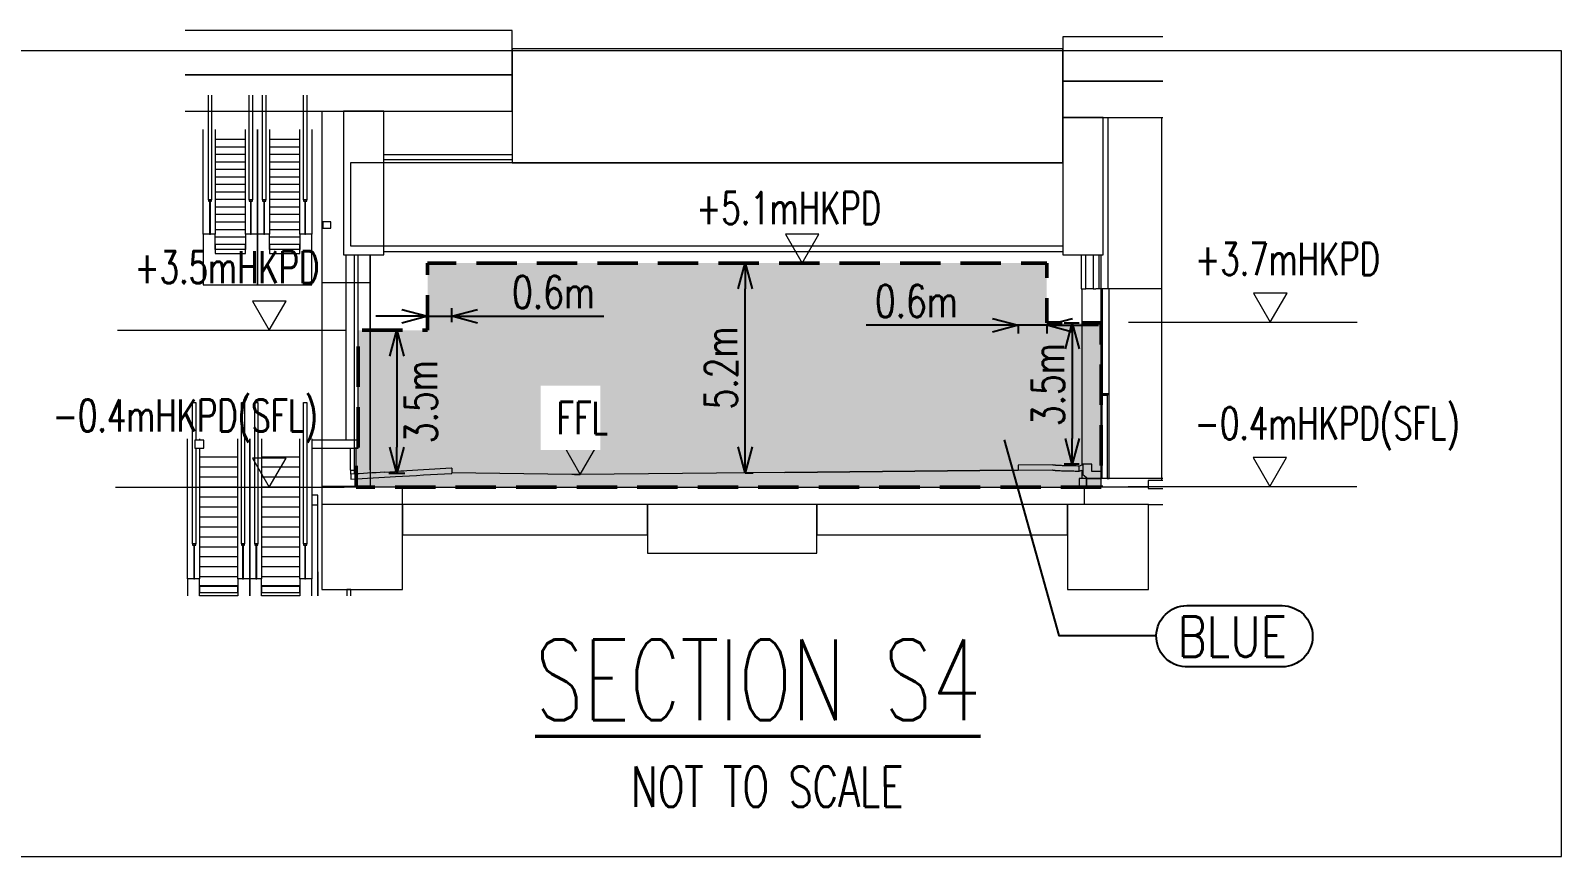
# Model space of a CAD drawing. Header units: millimetres. Extents: x 829698 to 839067, y 817400 to 823544.
# Drawn here: x 836071.2 to 836450.6, y 819502.7 to 819707.3 of the extents above; entities that cross this region are included whole.
import ezdxf

# ---------------------------------------------------------------- set-up
doc = ezdxf.new("R2010")
doc.units = ezdxf.units.MM
doc.linetypes.add('DASHED2', pattern=[0.375, 0.25, -0.125])
for name, color, linetype, lineweight in [('01-feature', 8, 'Continuous', 13), ('01-occup', 7, 'DASHED2', 50), ('01-txt', 7, 'Continuous', 20), ('02-txt', 7, 'Continuous', 25)]:
    doc.layers.add(name, color=color, linetype=linetype, lineweight=lineweight)
doc.layers.add('01-hatch', color=7, linetype='Continuous', lineweight=0, true_color=0xa8def7)
doc.styles.add('ROMANS', font='romans.shx', dxfattribs={"width": 0.75})
doc.styles.add('romas0.7', font='romans.shx', dxfattribs={"width": 0.7})
doc.styles.get("Standard").update_dxf_attribs({"font": 'arial.ttf'})
doc.dimstyles.new('ISO-25', dxfattribs={"dimtxt": 2.5, "dimasz": 2.5, "dimexe": 1.25, "dimexo": 0.625, "dimtad": 1, "dimtxsty": 'Standard', "dimcen": 2.5, "dimadec": 0, "dimazin": 0, "dimtfac": 1, "dimtmove": 0, "dimatfit": 3, "dimfxl": 1, "dimarcsym": 0})

# ---------------------------------------------------------------- blocks, each defined once
blk = doc.blocks.new('_Open30')
at = {"color": 0, "linetype": 'ByBlock', "lineweight": -2}
for p, q in [((-1, 0.268), (0, 0)), ((0, 0), (-1, -0.268)), ((0, 0), (-1, 0))]:
    blk.add_line(p, q, dxfattribs=at)
blk = doc.blocks.new('*D52')
at = {"layer": '01-txt', "color": 0, "lineweight": -2, "transparency": 16777216}
for p, q in [((836161.96, 819633.08), (836159.96, 819633.08)), ((836161.96, 819626.68), (836161.96, 819604.12)), ((836159.96, 819597.72), (836163.96, 819597.72))]:
    blk.add_line(p, q, dxfattribs=at)
at = {"layer": 'Defpoints', "color": 0, "transparency": 16777216}
for p in [(836161.96, 819633.08), (836143.4, 819597.72), (836161.96, 819597.72)]:
    blk.add_point(p, dxfattribs=at)
at = {"layer": '01-txt', "color": 0, "lineweight": -2, "transparency": 16777216, "xscale": 6.4, "yscale": 6.4, "zscale": 6.4}
for p, rotation in [((836161.96, 819633.08), 90), ((836161.96, 819597.72), 270)]:
    blk.add_blockref('_Open30', p, dxfattribs=dict(at, rotation=rotation))
at = {"layer": '01-txt', "color": 0, "lineweight": 20, "transparency": 16777216, "insert": (836167.96, 819615.4), "char_height": 8, "attachment_point": 5, "rotation": 90, "style": 'ROMANS'}
blk.add_mtext('3.5m', dxfattribs=at)
blk = doc.blocks.new('*D53')
at = {"layer": '01-txt', "color": 0, "lineweight": -2, "transparency": 16777216}
for p, q in [((836169.61, 819635.08), (836169.61, 819638.55)), ((836175.58, 819635.08), (836175.58, 819638.55)), ((836163.21, 819636.55), (836156.81, 819636.55)), ((836169.61, 819636.55), (836175.58, 819636.55)), ((836181.98, 819636.55), (836213.24, 819636.55))]:
    blk.add_line(p, q, dxfattribs=at)
at = {"layer": 'Defpoints', "color": 0, "transparency": 16777216}
for p in [(836175.58, 819636.55), (836169.61, 819633.08), (836175.58, 819633.08)]:
    blk.add_point(p, dxfattribs=at)
at = {"layer": '01-txt', "color": 0, "lineweight": -2, "transparency": 16777216, "xscale": 6.4, "yscale": 6.4, "zscale": 6.4}
blk.add_blockref('_Open30', (836169.61, 819636.55), dxfattribs=at)
at = {"layer": '01-txt', "color": 0, "lineweight": -2, "transparency": 16777216, "xscale": 6.4, "yscale": 6.4, "zscale": 6.4, "rotation": 180}
blk.add_blockref('_Open30', (836175.58, 819636.55), dxfattribs=at)
at = {"layer": '01-txt', "color": 0, "lineweight": 20, "transparency": 16777216, "insert": (836200.81, 819642.55), "char_height": 8, "attachment_point": 5, "style": 'ROMANS'}
blk.add_mtext('0.6m', dxfattribs=at)
blk = doc.blocks.new('*D54')
at = {"layer": '01-txt', "color": 0, "lineweight": -2, "transparency": 16777216}
for p, q in [((836248.3, 819649.74), (836250.3, 819649.74)), ((836248.3, 819604.18), (836248.3, 819643.34)), ((836248.3, 819597.78), (836250.3, 819597.78))]:
    blk.add_line(p, q, dxfattribs=at)
at = {"layer": 'Defpoints', "color": 0, "transparency": 16777216}
for p in [(836247.83, 819649.74), (836248.3, 819649.74), (836247.7, 819597.78)]:
    blk.add_point(p, dxfattribs=at)
at = {"layer": '01-txt', "color": 0, "lineweight": -2, "transparency": 16777216, "xscale": 6.4, "yscale": 6.4, "zscale": 6.4}
for p, rotation in [((836248.3, 819649.74), 90), ((836248.3, 819597.78), 270)]:
    blk.add_blockref('_Open30', p, dxfattribs=dict(at, rotation=rotation))
at = {"layer": '01-txt', "color": 0, "lineweight": 20, "transparency": 16777216, "insert": (836242.3, 819623.76), "char_height": 8, "attachment_point": 5, "rotation": 90, "style": 'ROMANS'}
blk.add_mtext('5.2m', dxfattribs=at)
blk = doc.blocks.new('*D55')
at = {"layer": '01-txt', "color": 0, "lineweight": -2, "transparency": 16777216}
for p, q in [((836309.57, 819634.32), (836278.31, 819634.32)), ((836315.97, 819634.32), (836315.97, 819632.32)), ((836323.02, 819634.32), (836315.97, 819634.32)), ((836323.02, 819634.32), (836323.02, 819632.32)), ((836329.42, 819634.32), (836335.82, 819634.32))]:
    blk.add_line(p, q, dxfattribs=at)
at = {"layer": 'Defpoints', "color": 0, "transparency": 16777216}
for p in [(836315.97, 819634.89), (836323.02, 819634.89), (836315.97, 819634.32)]:
    blk.add_point(p, dxfattribs=at)
at = {"layer": '01-txt', "color": 0, "lineweight": -2, "transparency": 16777216, "xscale": 6.4, "yscale": 6.4, "zscale": 6.4}
blk.add_blockref('_Open30', (836315.97, 819634.32), dxfattribs=at)
at = {"layer": '01-txt', "color": 0, "lineweight": -2, "transparency": 16777216, "xscale": 6.4, "yscale": 6.4, "zscale": 6.4, "rotation": 180}
blk.add_blockref('_Open30', (836323.02, 819634.32), dxfattribs=at)
at = {"layer": '01-txt', "color": 0, "lineweight": 20, "transparency": 16777216, "insert": (836290.74, 819640.32), "char_height": 8, "attachment_point": 5, "style": 'ROMANS'}
blk.add_mtext('0.6m', dxfattribs=at)
blk = doc.blocks.new('*D56')
at = {"layer": '01-txt', "color": 0, "lineweight": -2, "transparency": 16777216}
for p, q in [((836331.1, 819634.89), (836327.37, 819634.89)), ((836329.37, 819628.49), (836329.37, 819606.29)), ((836331.1, 819599.89), (836327.37, 819599.89))]:
    blk.add_line(p, q, dxfattribs=at)
at = {"layer": 'Defpoints', "color": 0, "transparency": 16777216}
for p in [(836333.1, 819634.89), (836329.37, 819599.89), (836333.1, 819599.89)]:
    blk.add_point(p, dxfattribs=at)
at = {"layer": '01-txt', "color": 0, "lineweight": -2, "transparency": 16777216, "xscale": 6.4, "yscale": 6.4, "zscale": 6.4}
for p, rotation in [((836329.37, 819634.89), 90), ((836329.37, 819599.89), 270)]:
    blk.add_blockref('_Open30', p, dxfattribs=dict(at, rotation=rotation))
at = {"layer": '01-txt', "color": 0, "lineweight": 20, "transparency": 16777216, "insert": (836323.37, 819619.63), "char_height": 8, "attachment_point": 5, "rotation": 90, "style": 'ROMANS'}
blk.add_mtext('3.5m', dxfattribs=at)

msp = doc.modelspace()

# ---------------------------------------------------------------- hatches: boundary and pattern name
at = {"layer": '01-hatch'}
h = msp.add_hatch(color=256, dxfattribs=at)
h.dxf.hatch_style = 1
h.paths.add_polyline_path([(836336.545, 819594.194), (836151.892, 819594.194), (836151.892, 819603.894), (836152.394, 819603.894), (836152.394, 819633.076), (836169.606, 819633.076), (836169.606, 819649.742), (836323.02, 819649.742), (836323.02, 819634.894), (836336.545, 819634.894)])

# ---------------------------------------------------------------- linework, layer by layer
at = {"layer": '01-feature'}
for p, q in [((836190.564, 819707.329), (836109.486, 819707.329)), ((836190.564, 819696.335), (836190.564, 819707.329)), ((836326.994, 819702.831), (836190.564, 819702.831)), ((836190.564, 819702.831), (836190.564, 819674.535)), ((836326.994, 819674.535), (836326.994, 819702.831)), ((836326.995, 819705.829), (836326.995, 819694.836)), ((836351.823, 819705.829), (836326.995, 819705.829)), ((836109.486, 819696.335), (836190.564, 819696.335)), ((836190.564, 819696.335), (836109.486, 819696.335)), ((836190.564, 819687.34), (836190.564, 819696.335)), ((836351.823, 819694.836), (836326.995, 819694.836)), ((836326.995, 819694.836), (836326.995, 819685.841)), ((836326.995, 819694.836), (836351.823, 819694.836)), ((836115.265, 819665.431, 0), (836115.265, 819691.366, 0)), ((836116.064, 819691.366, 0), (836116.064, 819665.431, 0)), ((836125.409, 819665.431, 0), (836125.409, 819691.366, 0)), ((836126.208, 819691.366, 0), (836126.208, 819665.431, 0)), ((836128.707, 819665.431), (836128.707, 819691.366)), ((836129.506, 819691.366), (836129.506, 819665.431)), ((836138.851, 819665.431), (836138.851, 819691.366)), ((836139.651, 819691.366), (836139.651, 819665.431)), ((836109.486, 819687.34), (836190.564, 819687.34)), ((836143.399, 819687.34), (836143.399, 819644.865)), ((836158.779, 819687.34), (836148.785, 819687.34)), ((836148.785, 819687.34), (836148.785, 819651.741)), ((836158.779, 819651.741), (836158.779, 819687.34)), ((836326.994, 819685.841), (836326.994, 819651.741)), ((836336.989, 819685.841), (836326.994, 819685.841)), ((836326.995, 819685.841), (836351.823, 819685.841)), ((836336.989, 819651.741), (836336.989, 819685.841)), ((836338.166, 819685.841), (836338.166, 819643.365)), ((836338.262, 819643.365), (836338.262, 819685.841)), ((836351.447, 819685.841), (836351.447, 819643.365)), ((836114.015, 819656.915, 0), (836114.015, 819682.81, 0)), ((836116.974, 819682.81, 0), (836116.974, 819656.915, 0)), ((836116.974, 819680.404, 0), (836124.499, 819680.404, 0)), ((836124.499, 819656.915, 0), (836124.499, 819682.81, 0)), ((836127.458, 819656.915), (836127.458, 819682.81)), ((836127.458, 819682.81, 0), (836127.458, 819656.915, 0)), ((836130.416, 819682.81), (836130.416, 819656.915)), ((836130.416, 819680.404), (836137.941, 819680.404)), ((836137.941, 819656.915), (836137.941, 819682.81)), ((836140.9, 819682.81), (836140.9, 819656.915)), ((836116.974, 819678.545, 0), (836124.499, 819678.545, 0)), ((836116.974, 819676.686, 0), (836124.499, 819676.686, 0)), ((836130.416, 819678.545), (836137.941, 819678.545)), ((836130.416, 819676.686), (836137.941, 819676.686)), ((836158.779, 819676.64), (836190.564, 819676.64)), ((836116.974, 819674.827, 0), (836124.499, 819674.827, 0)), ((836116.974, 819672.968, 0), (836124.499, 819672.968, 0)), ((836130.416, 819674.827), (836137.941, 819674.827)), ((836130.416, 819672.968), (836137.941, 819672.968)), ((836190.564, 819674.535), (836150.469, 819674.535)), ((836150.469, 819674.535), (836150.469, 819654.047)), ((836158.779, 819675.415), (836190.564, 819675.415)), ((836326.994, 819674.535), (836190.564, 819674.535)), ((836190.564, 819674.535), (836326.994, 819674.535)), ((836327.121, 819674.535), (836326.994, 819674.535)), ((836327.121, 819654.047), (836327.121, 819674.535)), ((836116.974, 819671.109, 0), (836124.499, 819671.109, 0)), ((836116.974, 819669.251, 0), (836124.499, 819669.251, 0)), ((836130.416, 819671.109), (836137.941, 819671.109)), ((836130.416, 819669.251), (836137.941, 819669.251)), ((836115.265, 819665.431, 0), (836115.265, 819665.099, 0)), ((836116.064, 819665.431, 0), (836115.265, 819665.431, 0)), ((836115.265, 819665.099, 0), (836116.064, 819665.099, 0)), ((836115.764, 819665.099, 0), (836115.564, 819665.099, 0)), ((836115.564, 819665.099, 0), (836115.564, 819656.915, 0)), ((836115.764, 819656.915, 0), (836115.764, 819665.099, 0)), ((836116.064, 819665.099, 0), (836116.064, 819665.431, 0)), ((836116.974, 819667.392, 0), (836124.499, 819667.392, 0)), ((836116.974, 819665.533, 0), (836124.499, 819665.533, 0)), ((836125.409, 819665.431, 0), (836125.409, 819665.099, 0)), ((836126.208, 819665.431, 0), (836125.409, 819665.431, 0)), ((836125.409, 819665.099, 0), (836126.208, 819665.099, 0)), ((836125.709, 819665.099, 0), (836125.709, 819656.915, 0)), ((836125.908, 819665.099, 0), (836125.709, 819665.099, 0)), ((836125.908, 819656.915, 0), (836125.908, 819665.099, 0)), ((836126.208, 819665.099, 0), (836126.208, 819665.431, 0)), ((836129.506, 819665.431), (836128.707, 819665.431)), ((836128.707, 819665.431), (836128.707, 819665.099)), ((836128.707, 819665.099), (836129.506, 819665.099)), ((836129.207, 819665.099), (836129.007, 819665.099)), ((836129.007, 819665.099), (836129.007, 819656.915)), ((836129.207, 819656.915), (836129.207, 819665.099)), ((836129.506, 819665.099), (836129.506, 819665.431)), ((836130.416, 819667.392), (836137.941, 819667.392)), ((836130.416, 819665.533), (836137.941, 819665.533)), ((836138.851, 819665.431), (836138.851, 819665.099)), ((836139.651, 819665.431), (836138.851, 819665.431)), ((836138.851, 819665.099), (836139.651, 819665.099)), ((836139.351, 819665.099), (836139.151, 819665.099)), ((836139.151, 819665.099), (836139.151, 819656.915)), ((836139.351, 819656.915), (836139.351, 819665.099)), ((836139.651, 819665.099), (836139.651, 819665.431)), ((836116.974, 819663.674, 0), (836124.499, 819663.674, 0)), ((836116.974, 819661.815, 0), (836124.499, 819661.815, 0)), ((836130.416, 819663.674), (836137.941, 819663.674)), ((836130.416, 819661.815), (836137.941, 819661.815)), ((836116.974, 819659.956, 0), (836124.499, 819659.956, 0)), ((836116.974, 819658.097, 0), (836124.499, 819658.097, 0)), ((836130.416, 819659.956), (836137.941, 819659.956)), ((836130.416, 819658.097), (836137.941, 819658.097)), ((836143.599, 819659.956), (836143.599, 819658.357)), ((836145.597, 819659.956), (836143.599, 819659.956)), ((836143.599, 819658.357), (836145.597, 819658.357)), ((836145.597, 819658.357), (836145.597, 819659.956)), ((836116.974, 819656.915, 0), (836114.015, 819656.915, 0)), ((836114.015, 819656.915, 0), (836114.015, 819644.359, 0)), ((836115.564, 819656.915, 0), (836115.764, 819656.915, 0)), ((836116.974, 819653.061, 0), (836116.974, 819656.915, 0)), ((836116.974, 819656.238, 0), (836124.499, 819656.238, 0)), ((836124.499, 819654.379, 0), (836116.974, 819654.379, 0)), ((836116.974, 819654.379, 0), (836116.974, 819652.08, 0)), ((836124.499, 819656.915, 0), (836124.499, 819653.061, 0)), ((836127.458, 819656.915, 0), (836124.499, 819656.915, 0)), ((836124.499, 819652.08, 0), (836124.499, 819654.379, 0)), ((836125.709, 819656.915, 0), (836125.908, 819656.915, 0)), ((836130.416, 819656.915), (836127.458, 819656.915)), ((836127.458, 819656.915), (836127.458, 819644.359)), ((836127.458, 819644.359, 0), (836127.458, 819656.915, 0)), ((836129.007, 819656.915), (836129.207, 819656.915)), ((836130.416, 819653.061), (836130.416, 819656.915)), ((836130.416, 819656.238), (836137.941, 819656.238)), ((836130.416, 819654.379), (836130.416, 819652.08)), ((836137.941, 819654.379), (836130.416, 819654.379)), ((836140.9, 819656.915), (836137.941, 819656.915)), ((836137.941, 819656.915), (836137.941, 819653.061)), ((836137.941, 819652.08), (836137.941, 819654.379)), ((836139.151, 819656.915), (836139.351, 819656.915)), ((836140.9, 819644.359), (836140.9, 819656.915)), ((836150.469, 819654.047), (836327.121, 819654.047)), ((836124.499, 819653.061, 0), (836116.974, 819653.061, 0)), ((836116.974, 819652.08, 0), (836124.499, 819652.08, 0)), ((836137.941, 819653.061), (836130.416, 819653.061)), ((836130.416, 819652.08), (836137.941, 819652.08)), ((836148.785, 819651.741), (836158.779, 819651.741)), ((836149.395, 819605.887), (836149.395, 819651.741)), ((836151.395, 819651.741), (836151.395, 819603.888)), ((836152.394, 819603.888), (836152.394, 819651.741)), ((836155.392, 819598.522), (836155.392, 819651.741)), ((836155.392, 819651.741), (836155.392, 819644.865)), ((836326.994, 819652.548), (836158.779, 819652.548)), ((836326.994, 819651.741), (836336.989, 819651.741)), ((836331.552, 819651.741), (836331.552, 819643.365)), ((836332.729, 819643.365), (836332.729, 819651.741)), ((836334.52, 819651.741), (836334.52, 819643.365)), ((836335.996, 819643.365), (836335.996, 819651.741)), ((836336.455, 819651.741), (836336.455, 819643.365)), ((836114.015, 819644.359, 0), (836127.458, 819644.359, 0)), ((836127.458, 819644.359), (836140.9, 819644.359)), ((836143.399, 819644.865), (836143.399, 819594.394)), ((836155.392, 819644.865), (836143.399, 819644.865)), ((836155.392, 819644.865), (836155.392, 819594.394)), ((836331.552, 819643.365), (836332.054, 819643.365)), ((836331.743, 819643.365), (836331.743, 819599.67)), ((836332.054, 819643.365), (836332.729, 819643.365)), ((836334.52, 819643.365), (836332.729, 819643.365)), ((836334.52, 819643.365), (836335.167, 819643.365)), ((836336.736, 819643.365), (836335.167, 819643.365)), ((836336.438, 819643.365), (836336.438, 819594.194)), ((836351.43, 819643.365), (836336.438, 819643.365)), ((836338.535, 819643.365), (836336.736, 819643.365)), ((836336.736, 819643.365), (836336.736, 819617.38)), ((836351.446, 819643.365), (836338.535, 819643.365)), ((836338.535, 819617.38), (836338.535, 819643.365)), ((836351.447, 819643.365), (836351.43, 819643.365)), ((836351.43, 819643.365), (836351.43, 819595.893)), ((836336.736, 819617.38), (836338.535, 819617.38)), ((836336.736, 819617.38), (836336.736, 819616.981)), ((836338.535, 819617.38), (836336.736, 819617.38)), ((836336.736, 819596.393), (836336.736, 819616.981)), ((836336.736, 819616.981), (836338.035, 819616.981)), ((836338.035, 819617.181), (836338.035, 819596.393)), ((836338.535, 819617.181), (836338.035, 819617.181)), ((836338.035, 819616.981), (836338.035, 819617.181)), ((836338.035, 819617.181), (836338.535, 819617.181)), ((836338.535, 819617.181), (836338.535, 819617.38)), ((836338.535, 819596.393), (836338.535, 819617.181)), ((836111.369, 819580.18), (836111.369, 819615.224)), ((836111.369, 819615.224), (836112.169, 819615.224)), ((836112.169, 819615.224), (836112.169, 819605.887)), ((836123.462, 819580.18), (836123.462, 819615.224)), ((836123.462, 819615.224), (836124.262, 819615.224)), ((836124.262, 819615.224), (836124.262, 819580.18)), ((836126.76, 819615.224), (836126.76, 819615.231)), ((836126.76, 819580.18), (836126.76, 819615.224)), ((836126.76, 819615.224), (836127.56, 819615.224)), ((836127.56, 819615.231), (836127.56, 819615.224)), ((836127.56, 819615.224), (836127.56, 819580.18)), ((836138.853, 819615.224), (836138.853, 819615.231)), ((836138.853, 819615.224), (836139.653, 819615.224)), ((836138.853, 819580.18), (836138.853, 819615.224)), ((836139.653, 819615.231), (836139.653, 819615.224)), ((836139.653, 819615.224), (836139.653, 819580.18)), ((836110.12, 819571.549), (836110.12, 819606.233)), ((836111.919, 819605.887), (836111.919, 819603.888)), ((836111.919, 819605.887), (836111.919, 819605.887)), ((836114.117, 819605.887), (836111.919, 819605.887)), ((836113.078, 819606.233), (836113.078, 819605.887)), ((836114.117, 819603.888), (836114.117, 819605.887)), ((836122.553, 819571.549), (836122.553, 819606.233)), ((836125.511, 819571.549), (836125.511, 819606.233)), ((836125.511, 819606.233), (836125.511, 819571.549)), ((836128.469, 819606.233), (836128.469, 819571.549)), ((836137.944, 819571.549), (836137.944, 819606.233)), ((836140.902, 819606.233), (836140.902, 819605.887)), ((836152.394, 819605.887), (836140.902, 819605.887)), ((836140.902, 819605.887), (836140.902, 819603.888)), ((836152.394, 819603.888), (836152.394, 819605.887)), ((836111.919, 819603.888), (836111.919, 819603.888)), ((836111.919, 819603.888), (836114.117, 819603.888)), ((836112.169, 819603.888), (836112.169, 819580.18)), ((836113.078, 819603.888), (836113.078, 819571.549)), ((836113.078, 819601.739), (836122.553, 819601.739)), ((836128.469, 819601.739), (836137.944, 819601.739)), ((836140.902, 819603.888), (836140.902, 819571.549)), ((836140.902, 819603.888), (836152.394, 819603.888)), ((836150.395, 819603.888), (836150.395, 819598.391)), ((836151.392, 819603.888), (836151.392, 819597.491)), ((836151.892, 819603.888), (836151.392, 819603.888)), ((836151.395, 819603.888), (836152.394, 819603.888)), ((836151.892, 819597.52), (836151.892, 819603.888)), ((836113.078, 819599.266), (836122.553, 819599.266)), ((836113.078, 819596.792), (836122.553, 819596.792)), ((836128.469, 819599.266), (836137.944, 819599.266)), ((836128.469, 819596.792), (836137.944, 819596.792)), ((836150.395, 819598.391), (836151.484, 819598.391)), ((836150.59, 819597.445), (836150.59, 819598.391)), ((836150.59, 819597.445), (836150.59, 819596.195)), ((836158.902, 819597.925), (836161.462, 819598.074)), ((836175.582, 819598.897), (836175.582, 819597.648)), ((836205.311, 819597.321), (836175.582, 819597.789)), ((836205.311, 819597.321), (836175.582, 819597.789)), ((836205.979, 819597.386), (836205.311, 819597.321)), ((836205.979, 819597.386), (836205.311, 819597.321)), ((836207.432, 819597.386), (836205.979, 819597.386)), ((836205.979, 819597.386), (836207.432, 819597.386)), ((836258.117, 819597.876), (836207.432, 819597.386)), ((836258.114, 819597.876), (836314.577, 819598.458)), ((836314.577, 819598.458), (836258.117, 819597.876)), ((836314.577, 819598.458), (836315.968, 819598.458)), ((836314.577, 819598.458), (836315.968, 819598.458)), ((836324.401, 819599.73), (836315.968, 819599.706)), ((836315.968, 819599.706), (836315.968, 819598.457)), ((836315.968, 819598.457), (836324.401, 819598.481)), ((836316.057, 819598.461), (836316.048, 819598.458)), ((836331.748, 819599.671), (836331.07, 819599.458)), ((836331.07, 819598.208), (836331.07, 819599.458)), ((836331.07, 819598.208), (836331.748, 819598.422)), ((836331.743, 819598.42), (836331.743, 819596.393)), ((836334.237, 819599.891), (836331.988, 819599.891)), ((836331.988, 819599.891), (836331.988, 819597.358)), ((836331.988, 819597.358), (836333.23, 819596.393)), ((836334.237, 819598.142), (836334.237, 819599.891)), ((836336.486, 819598.142), (836334.237, 819598.142)), ((836336.486, 819596.393), (836336.486, 819598.142)), ((836113.078, 819594.319), (836122.553, 819594.319)), ((836128.469, 819594.319), (836137.944, 819594.319)), ((836155.392, 819594.394), (836143.399, 819594.394)), ((836163.387, 819594.194), (836143.399, 819594.194)), ((836143.399, 819594.194), (836143.399, 819589.896)), ((836163.387, 819594.194), (836332.274, 819594.194)), ((836163.387, 819589.896), (836163.387, 819594.194)), ((836332.871, 819596.393), (836331.066, 819596.393)), ((836331.066, 819596.393), (836331.066, 819594.441)), ((836331.066, 819594.441), (836332.871, 819594.441)), ((836348.205, 819594.194), (836332.274, 819594.194)), ((836332.274, 819594.194), (836332.274, 819589.896)), ((836332.871, 819596.393), (836332.871, 819594.394)), ((836351.823, 819596.393), (836332.871, 819596.393)), ((836332.871, 819594.441), (836332.871, 819596.393)), ((836333.23, 819596.393), (836336.486, 819596.393)), ((836338.035, 819596.393), (836338.535, 819596.393)), ((836351.823, 819595.893), (836348.205, 819595.893)), ((836348.205, 819595.893), (836348.205, 819593.894)), ((836348.205, 819593.894), (836351.823, 819593.894)), ((836113.078, 819591.845), (836122.553, 819591.845)), ((836113.078, 819589.372), (836122.553, 819589.372)), ((836128.469, 819591.845), (836137.944, 819591.845)), ((836128.469, 819589.372), (836137.944, 819589.372)), ((836142.399, 819592.252), (836140.902, 819592.252)), ((836142.399, 819589.724), (836140.902, 819589.724)), ((836142.399, 819589.724), (836142.399, 819592.252)), ((836142.399, 819567.262), (836142.399, 819589.724)), ((836163.387, 819589.896), (836143.399, 819589.896)), ((836143.399, 819589.896), (836143.399, 819568.908)), ((836224.115, 819589.896), (836163.387, 819589.896)), ((836163.387, 819589.896), (836163.387, 819582.401)), ((836163.387, 819582.401), (836163.387, 819589.896)), ((836224.115, 819582.401), (836224.115, 819589.896)), ((836266.09, 819589.896), (836224.115, 819589.896)), ((836224.115, 819589.896), (836224.115, 819577.903)), ((836328.147, 819589.896), (836266.09, 819589.896)), ((836266.09, 819589.896), (836266.09, 819582.401)), ((836266.09, 819577.903), (836266.09, 819589.896)), ((836328.147, 819582.401), (836328.147, 819589.896)), ((836348.208, 819589.896), (836328.151, 819589.896)), ((836328.151, 819589.896), (836328.151, 819568.908)), ((836348.208, 819568.908), (836348.208, 819589.896)), ((836348.208, 819589.896), (836351.823, 819589.896)), ((836113.078, 819586.898), (836122.553, 819586.898)), ((836128.469, 819586.898), (836137.944, 819586.898)), ((836113.078, 819584.424), (836122.553, 819584.424)), ((836113.078, 819581.951), (836122.553, 819581.951)), ((836128.469, 819584.424), (836137.944, 819584.424)), ((836128.469, 819581.951), (836137.944, 819581.951)), ((836163.387, 819582.401), (836224.115, 819582.401)), ((836163.387, 819568.908), (836163.387, 819582.401)), ((836266.09, 819582.401), (836328.147, 819582.401)), ((836111.369, 819580.18), (836111.369, 819579.824)), ((836112.169, 819580.18), (836111.369, 819580.18)), ((836111.369, 819579.824), (836112.169, 819579.824)), ((836111.869, 819579.824), (836111.669, 819579.824)), ((836111.669, 819579.824), (836111.669, 819571.549)), ((836111.869, 819571.549), (836111.869, 819579.824)), ((836112.169, 819579.824), (836112.169, 819580.18)), ((836113.078, 819579.477), (836122.553, 819579.477)), ((836123.462, 819580.18), (836123.462, 819579.824)), ((836124.262, 819580.18), (836123.462, 819580.18)), ((836123.462, 819579.824), (836124.262, 819579.824)), ((836123.962, 819579.824), (836123.762, 819579.824)), ((836123.762, 819579.824), (836123.762, 819571.549)), ((836123.962, 819571.549), (836123.962, 819579.824)), ((836124.262, 819579.824), (836124.262, 819580.18)), ((836126.76, 819580.18), (836126.76, 819579.824)), ((836127.56, 819580.18), (836126.76, 819580.18)), ((836126.76, 819579.824), (836127.56, 819579.824)), ((836127.06, 819579.824), (836127.06, 819571.549)), ((836127.26, 819579.824), (836127.06, 819579.824)), ((836127.26, 819571.549), (836127.26, 819579.824)), ((836127.56, 819579.824), (836127.56, 819580.18)), ((836128.469, 819579.477), (836137.944, 819579.477)), ((836138.853, 819580.18), (836138.853, 819579.824)), ((836139.653, 819580.18), (836138.853, 819580.18)), ((836138.853, 819579.824), (836139.653, 819579.824)), ((836139.353, 819579.824), (836139.153, 819579.824)), ((836139.153, 819579.824), (836139.153, 819571.549)), ((836139.353, 819571.549), (836139.353, 819579.824)), ((836139.653, 819579.824), (836139.653, 819580.18)), ((836224.115, 819577.903), (836266.09, 819577.903)), ((836113.078, 819577.004), (836122.553, 819577.004)), ((836113.078, 819574.53), (836122.553, 819574.53)), ((836128.469, 819577.004), (836137.944, 819577.004)), ((836128.469, 819574.53), (836137.944, 819574.53)), ((836113.078, 819571.549), (836110.12, 819571.549)), ((836110.12, 819571.549), (836110.12, 819567.262)), ((836111.669, 819571.549), (836111.869, 819571.549)), ((836113.078, 819572.057), (836122.553, 819572.057)), ((836113.078, 819567.262), (836113.078, 819571.549)), ((836125.511, 819571.549), (836122.553, 819571.549)), ((836122.553, 819571.549), (836122.553, 819568.088)), ((836123.762, 819571.549), (836123.962, 819571.549)), ((836125.511, 819567.262), (836125.511, 819571.549)), ((836125.511, 819571.549), (836125.511, 819567.262)), ((836128.469, 819571.549), (836125.511, 819571.549)), ((836127.06, 819571.549), (836127.26, 819571.549)), ((836128.469, 819572.057), (836137.944, 819572.057)), ((836128.469, 819567.262), (836128.469, 819571.549)), ((836140.902, 819571.549), (836137.944, 819571.549)), ((836137.944, 819571.549), (836137.944, 819568.088)), ((836139.153, 819571.549), (836139.353, 819571.549)), ((836140.902, 819567.262), (836140.902, 819571.549)), ((836142.4, 819573.206), (836142.4, 819567.262)), ((836122.553, 819569.758), (836113.078, 819569.758)), ((836122.553, 819569.583), (836113.078, 819569.583)), ((836113.078, 819569.583), (836113.078, 819568.088)), ((836122.553, 819567.284), (836113.078, 819567.284)), ((836122.553, 819568.088), (836122.553, 819569.583)), ((836122.553, 819568.088), (836122.553, 819567.262)), ((836137.944, 819569.758), (836128.469, 819569.758)), ((836137.944, 819569.583), (836128.469, 819569.583)), ((836128.469, 819569.583), (836128.469, 819568.088)), ((836137.944, 819567.284), (836128.469, 819567.284)), ((836137.944, 819568.088), (836137.944, 819569.583)), ((836137.944, 819568.088), (836137.944, 819567.262)), ((836143.399, 819568.908), (836163.387, 819568.908)), ((836149.595, 819568.907), (836149.595, 819567.262)), ((836150.594, 819568.907), (836149.595, 819568.907)), ((836150.594, 819567.262), (836150.594, 819568.907)), ((836328.151, 819568.908), (836348.208, 819568.908))]:
    msp.add_line(p, q, dxfattribs=at)
at = {"layer": '01-feature', "flags": 128}
for points in [[(836113.078, 819568.088), (836117.815, 819568.088), (836122.553, 819568.088)], [(836128.469, 819568.088), (836133.207, 819568.088), (836137.944, 819568.088)]]:
    msp.add_lwpolyline(points, dxfattribs=at)
at = {"layer": '01-feature'}
msp.add_open_spline([(836158.902, 819597.925), (836156.131, 819597.765), (836153.361, 819597.604), (836150.59, 819597.445)], degree=3, dxfattribs=at)
for points, knots in [([(836150.59, 819596.195), (836154.285, 819596.408), (836162.596, 819596.89), (836170.908, 819597.374), (836175.525, 819597.644), (836175.542, 819597.645), (836175.559, 819597.646), (836175.575, 819597.647), (836175.578, 819597.648), (836175.58, 819597.648), (836175.582, 819597.648)], [0, 0, 0, 0, 0.4444444, 1, 1, 1, 1.0020179, 1.0020179, 1.0020179, 1.0023002, 1.0023002, 1.0023002, 1.0023002]), ([(836175.582, 819598.897), (836175.58, 819598.897), (836175.577, 819598.897), (836175.575, 819598.897), (836175.559, 819598.896), (836175.542, 819598.895), (836175.525, 819598.894), (836171.831, 819598.678), (836167.143, 819598.404), (836162.456, 819598.132), (836161.462, 819598.074)], [-0.00227633, -0.00227633, -0.00227633, -0.00227633, -0.00201831, -0.00201831, -0.00201831, 0, 0, 0, 0.44444444, 0.56399185, 0.56399185, 0.56399185, 0.56399185]), ([(836331.07, 819599.458), (836330.575, 819599.463), (836329.833, 819599.474), (836328.844, 819599.493), (836328.04, 819599.512), (836327.329, 819599.532), (836326.711, 819599.555), (836326.324, 819599.571), (836326.015, 819599.585), (836325.784, 819599.598), (836325.552, 819599.61), (836325.32, 819599.624), (836325.09, 819599.644), (836324.783, 819599.676), (836324.553, 819599.707), (836324.401, 819599.73)], [0.00001414, 0.00001414, 0.00001414, 0.00001414, 0.22222222, 0.33333333, 0.44444444, 0.58333333, 0.65277778, 0.72222222, 0.75694444, 0.79166667, 0.82638889, 0.86111111, 0.89583333, 0.93055556, 1, 1, 1, 1]), ([(836324.401, 819598.481), (836324.51, 819598.464), (836324.675, 819598.44), (836324.895, 819598.414), (836325.06, 819598.397), (836325.226, 819598.382), (836325.393, 819598.371), (836325.56, 819598.361), (836325.726, 819598.352), (836325.892, 819598.342), (836326.113, 819598.331), (836326.501, 819598.314), (836327.059, 819598.292), (836327.728, 819598.271), (836328.62, 819598.248), (836329.735, 819598.226), (836330.625, 819598.213), (836331.07, 819598.208)], [0, 0, 0, 0, 0.05, 0.075, 0.1, 0.125, 0.15, 0.175, 0.2, 0.225, 0.25, 0.3, 0.4, 0.5, 0.6, 0.8, 1, 1, 1, 1])]:
    msp.add_open_spline(points, degree=3, knots=knots, dxfattribs=at)
at = {"layer": '01-occup', "ltscale": 40, "flags": 128}
msp.add_lwpolyline([(836336.545, 819594.194), (836151.892, 819594.194), (836151.892, 819603.894), (836152.394, 819603.894), (836152.394, 819633.076), (836169.606, 819633.076), (836169.606, 819649.742), (836323.02, 819649.742), (836323.02, 819634.894), (836336.545, 819634.894)], close=True, dxfattribs=at)
at = {"layer": '01-txt', "lineweight": 20}
for p, q in [((836343.304, 819635.094), (836399.958, 819635.094)), ((836092.742, 819633.076), (836149.395, 819633.076)), ((836092.24, 819594.194), (836148.893, 819594.194)), ((836343.198, 819594.394), (836399.851, 819594.394))]:
    msp.add_line(p, q, dxfattribs=at)
for points in [[(836262.412, 819649.742), (836266.569, 819656.942), (836258.255, 819656.942)], [(836378.431, 819635.094), (836382.588, 819642.294), (836374.274, 819642.294)], [(836130.366, 819633.076), (836134.523, 819640.276), (836126.209, 819640.276)], [(836207.432, 819597.386), (836211.589, 819604.586), (836203.275, 819604.586)], [(836130.366, 819594.194), (836134.523, 819601.394), (836126.209, 819601.394)], [(836378.325, 819594.394), (836382.482, 819601.594), (836374.168, 819601.594)]]:
    msp.add_lwpolyline(points, close=True, dxfattribs=at)
at = {"layer": '01-txt', "lineweight": 25}
msp.add_lwpolyline([(836312.475, 819605.986), (836326.006, 819557.486), (836350.174, 819557.486)], dxfattribs=at)
msp.add_lwpolyline([(836357.344, 819549.713, -0.9734554), (836357.751, 819564.863), (836381.342, 819564.863, -1), (836381.342, 819549.702), (836357.751, 819549.702, -0.0134508), (836357.344, 819549.713, -0.0134508)], format="xyb", dxfattribs=at)

# ---------------------------------------------------------------- texts
at = {"layer": '01-txt', "lineweight": 25, "style": 'ROMANS', "width": 0.8}
msp.add_text('BLUE', height=10, dxfattribs=at).set_placement((836355.488, 819552.213))
at = {"layer": '02-txt', "lineweight": 50, "style": 'ROMANS', "width": 0.7}
msp.add_text('%%USECTION S4', height=20, rotation=0.01858, dxfattribs=at).set_placement((836196.255, 819536.455))
at = {"layer": '02-txt', "lineweight": 25, "style": 'ROMANS', "width": 0.7}
msp.add_text('NOT TO SCALE', height=10, rotation=0.01858, dxfattribs=at).set_placement((836220.035, 819515))

# ---------------------------------------------------------------- dimensions: what is measured, and where the dimension line sits
at = {"layer": '01-txt', "lineweight": 20}
for base, p1, p2, angle, text, override, picture, middle in [((836248.295, 819649.742), (836247.698, 819597.775), (836247.831, 819649.742), 270, '5.2m', {"dimtxt": 8, "dimasz": 6.4, "dimexe": 2, "dimexo": 2, "dimgap": 2, "dimlfac": -2e-08, "dimdsep": 46, "dimpost": 'm', "dimtxsty": 'ROMANS', "dimblk1": 'Open30', "dimblk2": 'Open30', "dimsah": 1, "dimdle": 1, "dimfxl": 2, "dimfxlon": 1, "dimarcsym": 2}, '*D54', (836242.295, 819623.759)), ((836315.968, 819634.321), (836323.02, 819634.894), (836315.968, 819634.894), 180, '0.6m', {"dimtxt": 8, "dimasz": 6.4, "dimexe": 2, "dimexo": 2, "dimgap": 2, "dimlfac": -2e-08, "dimdsep": 46, "dimpost": 'm', "dimtxsty": 'ROMANS', "dimblk1": 'Open30', "dimblk2": 'Open30', "dimsah": 1, "dimdle": 1, "dimfxl": 2, "dimfxlon": 1, "dimarcsym": 2}, '*D55', (836290.739, 819640.321)), ((836161.959, 819597.722), (836161.959, 819633.076), (836143.399, 819597.722), 270, '3.5m', {"dimtxt": 8, "dimasz": 6.4, "dimexe": 2, "dimexo": 2, "dimgap": 2, "dimtad": 4, "dimlfac": -2e-08, "dimdsep": 46, "dimpost": 'm', "dimtxsty": 'ROMANS', "dimblk1": 'Open30', "dimblk2": 'Open30', "dimsah": 1, "dimdle": 1, "dimfxl": 2, "dimfxlon": 1, "dimarcsym": 2}, '*D52', (836167.959, 819615.399))]:
    dim = msp.add_linear_dim(base=base, p1=p1, p2=p2, angle=angle, text=text, dimstyle='ISO-25', override=override, dxfattribs=at)
    dim.commit()
    dim.dimension.update_dxf_attribs({"geometry": picture, "text_midpoint": middle})
for base, p1, p2, angle, text, picture, middle in [((836175.582, 819636.553), (836169.606, 819633.076), (836175.582, 819633.076), 360, '0.6m', '*D53', (836200.81, 819636.553)), ((836329.372, 819599.891), (836333.099, 819634.894), (836333.099, 819599.891), 90, '3.5m', '*D56', (836329.372, 819619.629))]:
    dim = msp.add_linear_dim(base=base, p1=p1, p2=p2, angle=angle, text=text, dimstyle='ISO-25', override={"dimtxt": 8, "dimasz": 6.4, "dimexe": 2, "dimexo": 2, "dimgap": 2, "dimlfac": -2e-08, "dimdsep": 46, "dimpost": 'm', "dimtxsty": 'ROMANS', "dimblk1": 'Open30', "dimblk2": 'Open30', "dimsah": 1, "dimdle": 1, "dimfxl": 2, "dimfxlon": 1, "dimarcsym": 2}, dxfattribs=at)
    dim.commit()
    dim.dimension.update_dxf_attribs({"geometry": picture, "text_midpoint": middle, "dimtype": 160})

# ---------------------------------------------------------------- next in the draw order: texts
at = {"layer": '01-txt', "lineweight": 20, "char_height": 8, "attachment_point": 1, "style": 'romas0.7', "bg_fill": 2}
for s, insert in [('+5.1mHKPD', (836236.156, 819667.377)), ('-0.4mHKPD(SFL)', (836359.696, 819614.045))]:
    msp.add_mtext_dynamic_manual_height_columns(s, width=6.75657, gutter_width=12.5, heights=[0], dxfattribs=dict(at, insert=insert))

# ---------------------------------------------------------------- next in the draw order: linework, layer by layer
at = {"layer": '01-txt', "color": 1, "ltscale": 4}
msp.add_lwpolyline([(836450.567, 819702.322), (835278.626, 819702.322), (835278.626, 819502.748), (836450.567, 819502.748)], close=True, dxfattribs=at)

# ---------------------------------------------------------------- next in the draw order: texts
at = {"layer": '01-txt', "lineweight": 20, "char_height": 8, "attachment_point": 1, "style": 'romas0.7', "bg_fill": 2}
for s, insert in [('+3.7mHKPD', (836359.803, 819654.745)), ('FFL', (836201.614, 819615.388))]:
    msp.add_mtext_dynamic_manual_height_columns(s, width=6.75657, gutter_width=12.5, heights=[0], dxfattribs=dict(at, insert=insert))
at = {"layer": '01-txt', "lineweight": 20, "char_height": 8, "attachment_point": 1, "style": 'romas0.7', "bg_fill": 3, "box_fill_scale": 1.1, "bg_fill_color": 256, "bg_fill_transparency": 0}
for s, insert in [('+3.5mHKPD', (836096.963, 819652.727)), ('-0.4mHKPD(SFL)', (836076.706, 819615.978))]:
    msp.add_mtext_dynamic_manual_height_columns(s, width=6.75657, gutter_width=12.5, heights=[0], dxfattribs=dict(at, insert=insert))

doc.saveas('drawing.dxf')
